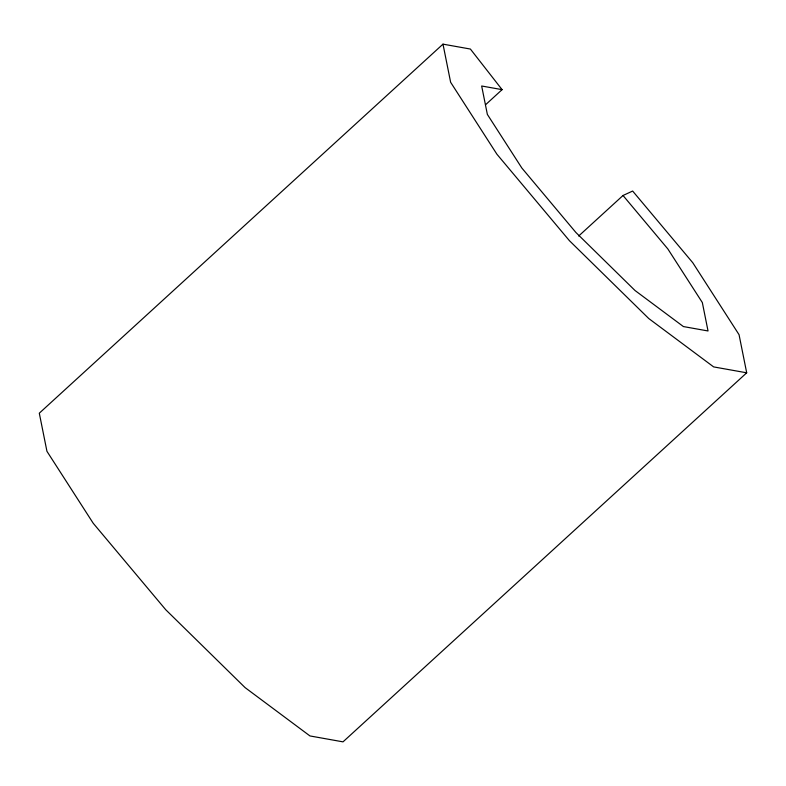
<?xml version="1.0" encoding="UTF-8"?>
<svg xmlns="http://www.w3.org/2000/svg" width="786" height="786" viewBox="0 0 786 786"><rect width="100%" height="100%" fill="white"/><g stroke="black" fill="none" stroke-linecap="round" stroke-linejoin="round"><path stroke-width="1.18" d="M485.797 104.538L502.087 89.643L470.392 49.046L442.99 44.144L39.3 413.19L46.944 451.311L93.22 523.26L165.748 609.74L245.075 687.593L309.959 735.942L343.01 741.856L746.7 372.81L739.056 334.689L692.78 262.74L632.651 191.047L623.023 195.488L578.673 236.026M502.087 89.643L481.661 85.998L487.359 114.412L521.855 168.037L575.912 232.499L635.039 290.525L683.398 326.563L708.029 330.965L702.33 302.541L667.835 248.926L623.023 195.488M746.7 372.81L713.649 366.905L648.774 318.546L569.437 240.703L496.919 154.223L450.633 82.275L442.99 44.144"/></g></svg>
